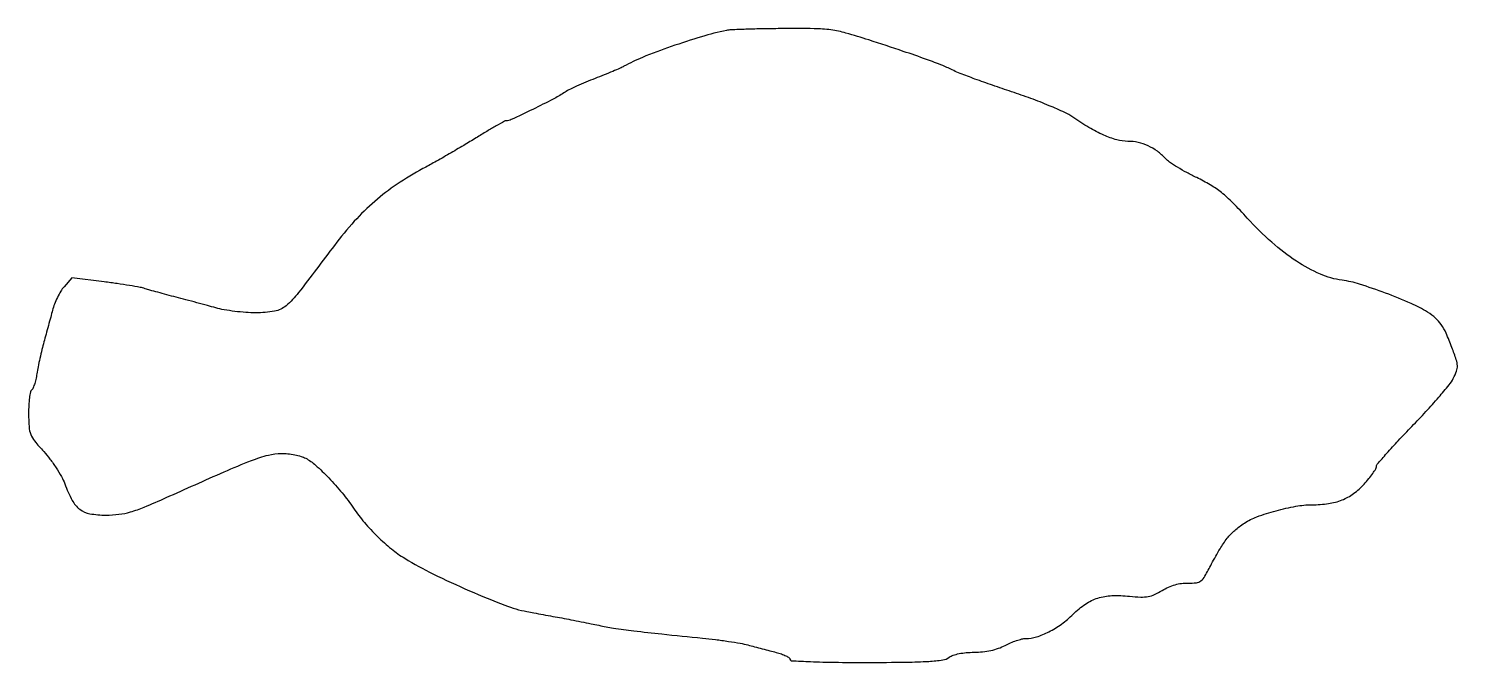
# Model space of a CAD drawing. Extents: x 0 to 417, y 0 to 185.
import ezdxf

# ---------------------------------------------------------------- set-up
doc = ezdxf.new("R2010")
doc.units = 0

msp = doc.modelspace()

# ---------------------------------------------------------------- linework, layer by layer
msp.add_lwpolyline([(203.5, 184.351475, 0.021605), (196.250463, 182.51171, 0.011255), (187.379226, 179.628448, 0.010858), (178.978884, 176.481236, 0.034887), (173.603534, 173.885132, -0.025778), (172.486079, 173.320132, -0.004644), (170.345732, 172.396745, -0.004999), (167.815656, 171.362627, -0.004504), (165.176269, 170.341927, 0.009144), (162.487263, 169.273251, 0.008838), (159.808151, 168.095276, 0.008787), (157.487106, 166.97553, 0.031779), (156.072735, 166.145675, -0.029899), (152.949773, 164.297533, -0.005648), (147.021171, 161.335909, -0.002665), (140.74792, 158.33138, -0.106926), (139.27104, 157.988244, 0.123018), (138.741926, 157.84746, 0.00263), (136.376493, 156.523975, 0.0059), (133.621586, 154.920264, 0.003926), (130.5, 153.020006, -0.004504), (126.892119, 150.829436, -0.002849), (122.646875, 148.336576, -0.00286), (118.447499, 145.934704, -0.005269), (115, 144.036581, 0.024828), (107.454959, 139.489242, 0.030507), (100.924283, 134.493198, 0.030061), (94.974271, 128.675668, 0.022967), (89.173117, 121.655774, -0.002573), (78.703768, 107.879585, -0.051918), (75.089941, 104.06771, -0.134214), (71.735067, 102.482211, -0.04369), (66.227108, 102, -0.018098), (63.347348, 102.104267, -0.012558), (60.105667, 102.421327, -0.012683), (57.004321, 102.883636, -0.025363), (54.587892, 103.434305, 0.002084), (52.176798, 104.103172, 0.001007), (49.085193, 104.940274, 0.000999), (45.859958, 105.799687, 0.001435), (43, 106.546876, -0.002007), (40.328125, 107.248194, -0.002037), (37.675, 107.967578, -0.00198), (35.372102, 108.611904, -0.008364), (34, 109.026595, 0.031294), (32.499683, 109.405953, 0.004764), (29.457776, 109.945562, 0.005317), (25.849952, 110.510785, 0.004583), (22.04775, 111.029553), (12.5955, 112.231059), (10.333709, 109.601571, 0.042382), (9.387453, 108.291832, 0.021362), (8.412788, 106.500158, 0.021049), (7.5574, 104.550321, 0.029247), (6.970534, 102.736042, -0.001579), (6.449045, 100.75603, -0.000809), (5.783074, 98.275587, -0.000803), (5.088876, 95.722899, -0.001209), (4.474743, 93.5, 0.007889), (3.891734, 91.27434, 0.005296), (3.292684, 88.713802, 0.005334), (2.765235, 86.221575, 0.010496), (2.408816, 84.227837, -0.016601), (2.088174, 82.552545, -0.021913), (1.679389, 81.052921, -0.020063), (1.244455, 79.861654, -0.158056), (0.868648, 79.41882, 0.210957), (0.526422, 78.920094, 0.014655), (0.255165, 77.198513, 0.018816), (0.063113, 75.05457, 0.012929), (0, 72.614208, 0.016432), (0.128172, 68.715166, 0.07857), (0.618042, 66.55036, 0.076115), (1.758275, 64.610061, 0.014875), (4.416603, 61.535857, -0.023871), (6.233462, 59.356755, -0.017563), (8.040219, 56.783415, -0.017829), (9.579887, 54.222764, -0.037353), (10.550278, 52.112632, 0.032246), (12.704614, 47.299211, 0.109621), (14.915381, 44.693959, 0.120171), (17.899062, 43.398711, 0.042618), (22.568346, 43, 0.030008), (26.351922, 43.227278, 0.040657), (29.705681, 43.911531, 0.027955), (33.736441, 45.330228, 0.006987), (40.144032, 48.102183, -0.001585), (57.006806, 55.614376, -0.012315), (64.972748, 58.900901, -0.026816), (69.924256, 60.503673, -0.064949), (73.729036, 61, -0.027772), (75.600174, 60.895989, -0.02178), (77.608774, 60.582935, -0.022257), (79.456014, 60.12565, -0.049261), (80.79966, 59.580205, -0.061741), (83.699327, 57.56483, -0.019048), (87.530885, 53.858367, -0.019116), (91.446166, 49.445069, -0.022976), (94.766104, 45, 0.027833), (97.921057, 40.860268, 0.022325), (101.746758, 36.766022, 0.022724), (105.813791, 33.132149, 0.034337), (109.69071, 30.392829, 0.022332), (117.923218, 25.875916, 0.011578), (128.566561, 20.942904, 0.010679), (138.899503, 16.701554, 0.04509), (145.332692, 14.86543, 0.000961), (147.350802, 14.48571, 0.000416), (150.038353, 13.987688, 0.000412), (152.89794, 13.46268, 0.000546), (155.5, 12.990103, -0.002543), (158.14655, 12.498523, -0.001744), (161.144338, 11.915069, -0.001758), (164.027372, 11.332959, -0.003572), (166.289237, 10.85112, 0.016976), (170.541287, 10.063821, 0.006639), (176.456799, 9.25518, 0.004711), (184.63567, 8.325721, 0.001615), (196.5, 7.129285, -0.006869), (200.257405, 6.710453, -0.006336), (204.104687, 6.178413, -0.006339), (207.520254, 5.617511, -0.020864), (209.75, 5.125529, 0.000337), (211.667436, 4.619115, 0.000207), (213.926563, 4.025083, 0.000207), (216.16198, 3.439264, 0.000371), (218, 2.959858, -0.021083), (219.532444, 2.491588, -0.031242), (220.825, 1.9433, -0.031923), (221.768848, 1.393484, -0.24989), (222, 0.959858, 0.399029), (222.404784, 0.533408, 0.002608), (228.036842, 0.269056, 0.007416), (235.056574, 0.080499, 0.003363), (244.25, 0.031803, 0.002494), (255.968902, 0.107, 0.012631), (262.499482, 0.346553, 0.019219), (266.572353, 0.756685, 0.127882), (268.44113, 1.531803, -0.082351), (269.569707, 2.123993, -0.029806), (271.324735, 2.589561, -0.027295), (273.431095, 2.897432, -0.022644), (275.694754, 3, 0.026018), (278.195795, 3.130232, 0.028405), (280.596428, 3.519721, 0.029964), (282.807216, 4.149577, 0.038656), (284.738815, 5, -0.022528), (286.336045, 5.765564, -0.020397), (288.048957, 6.4125, -0.020889), (289.630271, 6.864749, -0.059266), (290.76731, 7, 0.076748), (293.903829, 7.484298, 0.041768), (297.517374, 8.969155, 0.038617), (301.197038, 11.228026, 0.036762), (304.550754, 14.059998, -0.044197), (308.198439, 17.048586, -0.072284), (311.784134, 18.797298, -0.068255), (315.86595, 19.511158, -0.03526), (321.054925, 19.33647, 0.016607), (324.301882, 19.105771, 0.05353), (326.458497, 19.255326, 0.063559), (328.329458, 19.840527, 0.030881), (330.541058, 21.025375, -0.033715), (332.377041, 21.995653, -0.035824), (334.290504, 22.687944, -0.036982), (336.222752, 23.082851, -0.041733), (338.114785, 23.166634, 0.037726), (340.500704, 23.253166, 0.144427), (341.856703, 23.824136, 0.091833), (343.008, 25.184812, 0.010311), (344.95271, 28.757611, -0.013974), (347.4137, 33.201093, -0.035623), (349.50735, 36.229089, -0.043963), (351.722203, 38.540643, -0.033939), (354.5, 40.656886, -0.058251), (358.181079, 42.512026, -0.021447), (363.734011, 44.275838, -0.021742), (369.560529, 45.58605, -0.04413), (374.234902, 46.005577, 0.035821), (379.034039, 46.35615, 0.058355), (382.974742, 47.409146, 0.063249), (386.340254, 49.265325, 0.05148), (389.401543, 52.022699, 0.012806), (390.779705, 53.629006, 0.017039), (391.942953, 55.161031, 0.014368), (392.817943, 56.477483, 0.14038), (393, 57.113146, -0.179348), (393.266557, 57.832369, -0.003132), (396.041037, 61.020658, -0.007476), (399.384754, 64.702362, -0.004859), (403.352467, 68.860265, 0.006788), (407.442945, 73.180064, 0.008127), (411.17181, 77.360993, 0.007127), (414.199172, 80.9713, 0.052057), (415.434, 82.858008, 0.029749), (416.388267, 85.017912, 0.100664), (416.626452, 86.533429, 0.069724), (416.296805, 88.30487, 0.00953), (415.030863, 91.858008, 0.013235), (413.3199, 96.046636, 0.047127), (411.91078, 98.575022, 0.062475), (410.277418, 100.409692, 0.03759), (407.942665, 102.160566, 0.039672), (403.123767, 104.724737, 0.012937), (395.648096, 107.743844, 0.012737), (388.070996, 110.360217, 0.043845), (383, 111.490864, -0.070946), (376.658302, 113.269192, -0.041413), (369.70819, 117.046494, -0.03634), (362.496417, 122.566076, -0.026943), (355.356793, 129.625899, 0.010955), (351.107147, 134.105562, 0.02887), (347.818037, 137.061563, 0.034656), (344.581872, 139.299867, 0.023189), (340.606745, 141.417342, -0.013007), (337.739525, 142.870516, -0.013685), (335.0008, 144.447608, -0.013426), (332.717705, 145.93265, -0.057992), (331.502361, 146.997297, 0.050259), (329.161294, 149.112769, 0.051871), (326.468812, 150.693006, 0.052549), (323.542509, 151.669528, 0.054324), (320.509822, 152, -0.069436), (317.334843, 152.443054, -0.034696), (313.512594, 153.823855, -0.029531), (309.197733, 156.043269, -0.01938), (304.5, 159.073437, 0.045746), (302.119352, 160.437133, 0.009015), (297.600916, 162.40497, 0.009488), (292.233879, 164.509753, 0.008683), (286.630779, 166.475374, -0.003333), (281.099283, 168.349647, -0.004066), (275.949357, 170.180016, -0.003422), (271.644076, 171.783193, -0.028492), (269.744418, 172.632166, 0.024248), (266.543253, 174.095497, 0.00846), (261.806623, 175.896544, 0.005912), (255.06505, 178.240491, 0.001896), (245, 181.564734, 0.010109), (238.325986, 183.592648, 0.035764), (233.942678, 184.496127, 0.029528), (229.077698, 184.850608, 0.005326), (220, 184.878263, 0.002564), (214.300018, 184.805688, 0.003514), (209.171875, 184.678035, 0.002284), (204.86902, 184.520981, 0.041092)], format="xyb", close=True)

doc.saveas('drawing.dxf')
